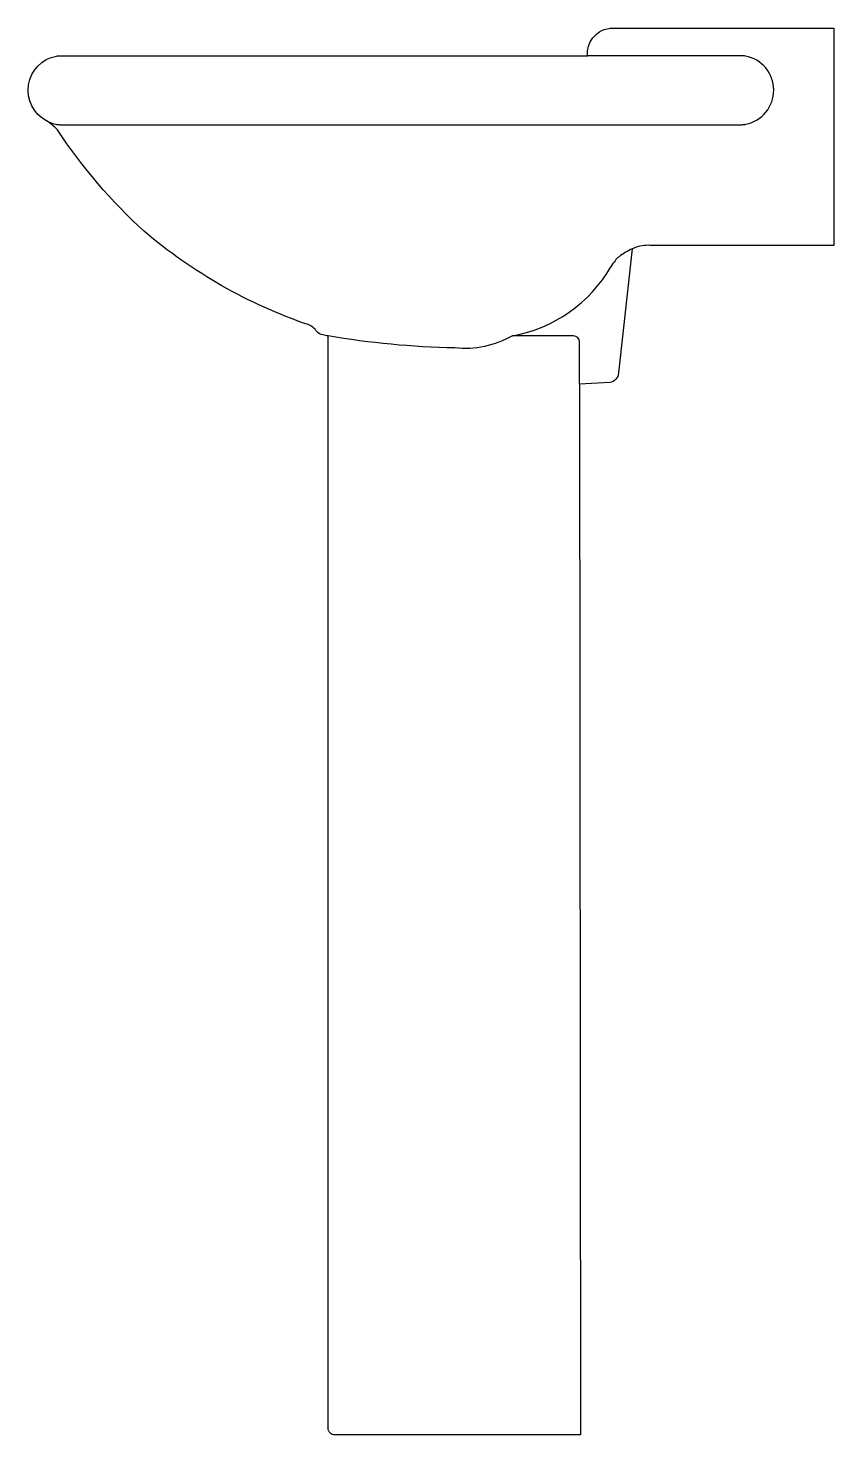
# Model space of a CAD drawing. Header units: millimetres. Extents: x -2937.415 to -2936.941, y 2968.092 to 2968.919.
import ezdxf

# ---------------------------------------------------------------- set-up
doc = ezdxf.new("R2010")
doc.units = ezdxf.units.MM
doc.header["$LTSCALE"] = 10
doc.layers.add('banheiro_louças', color=2, linetype='Continuous')

msp = doc.modelspace()

# ---------------------------------------------------------------- linework, layer by layer
at = {"layer": 'banheiro_louças'}
for points in [[(-2937.23869, 2968.7378, -0.001551), (-2937.24173, 2968.73833, -0.190302), (-2937.24528, 2968.74036, 0.157906), (-2937.25035, 2968.74441, -0.094278), (-2937.34665, 2968.79916, -0.062006), (-2937.39785, 2968.85896, 0.0731), (-2937.40425, 2968.86423, -0.708332), (-2937.39841, 2968.90238, -0.046367), (-2937.3962, 2968.90255), (-2937.1958, 2968.90255), (-2937.08613, 2968.90255, -0.390421), (-2937.07345, 2968.91865, -0.045305), (-2937.07191, 2968.91877), (-2936.94117, 2968.91877), (-2936.94117, 2968.79105), (-2937.04932, 2968.79105, 0.043933), (-2937.05385, 2968.79084, 0.051086), (-2937.05977, 2968.78902), (-2937.06788, 2968.71603, -0.375004), (-2937.07295, 2968.71046), (-2937.09069, 2968.70944), (-2937.09018, 2968.09159), (-2937.23464, 2968.09159, -0.414214), (-2937.23869, 2968.09564), (-2937.23869, 2968.73783)], [(-2937.40425, 2968.86423, 0.072582), (-2937.39869, 2968.86223, 0.04166), (-2937.39631, 2968.86201), (-2937.1958, 2968.86201), (-2936.9953, 2968.86201, 0.04166), (-2936.99291, 2968.86223, 0.823238), (-2936.99319, 2968.90238, 0.046367), (-2936.9954, 2968.90255), (-2937.08613, 2968.90255)], [(-2937.09069, 2968.70944), (-2937.09069, 2968.73428, 0.360993), (-2937.09424, 2968.73783), (-2937.13023, 2968.73783, 0.220209), (-2937.07227, 2968.77849)], [(-2937.13023, 2968.73783, -0.157286), (-2937.16419, 2968.73073, -0.037649), (-2937.23869, 2968.7378, -0.039202)]]:
    msp.add_lwpolyline(points, format="xyb", dxfattribs=at)
for centre, radius, start, end in [((-2937.04794, 2968.76102), 0.0304, 112.91817, 130.04016), ((-2937.04921, 2968.7649), 0.02677, 140.30062, 149.50654), ((-2937.0641, 2968.77855), 0.00667, 120.58083, 148.81633)]:
    msp.add_arc(centre, radius, start, end, dxfattribs=at)

doc.saveas('drawing.dxf')
